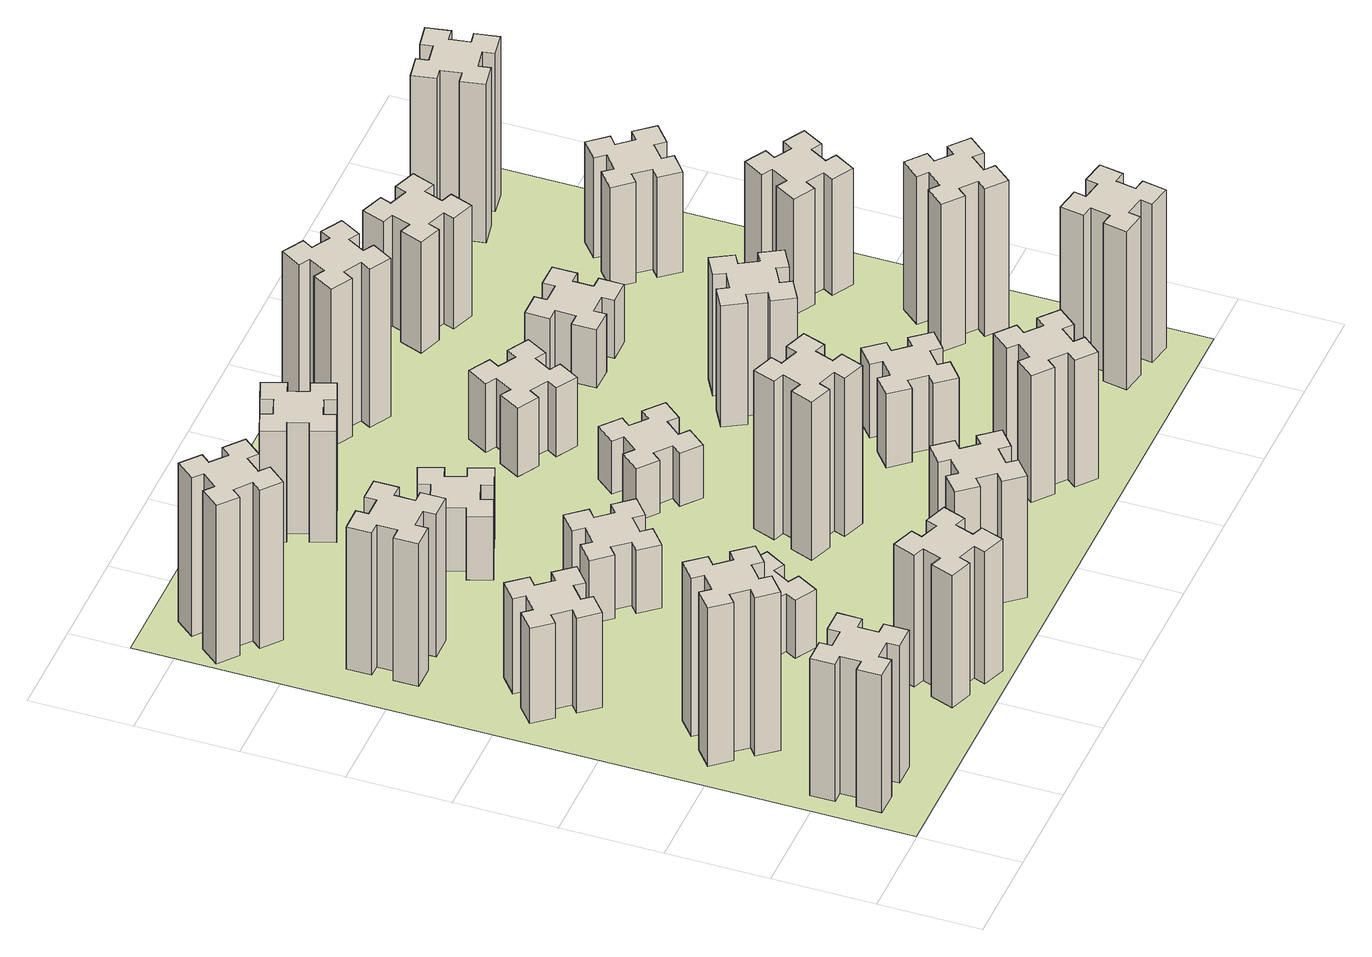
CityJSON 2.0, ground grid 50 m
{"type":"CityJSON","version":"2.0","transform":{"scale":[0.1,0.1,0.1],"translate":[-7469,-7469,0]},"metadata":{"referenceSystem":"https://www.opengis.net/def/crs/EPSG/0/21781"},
"CityObjects":{
"building1":{"type":"Building","attributes":{"class":"1000","function":"1000","usage":"1000","yearOfConstruction":2016,"roofType":"1000","measuredHeight":78,"storeysAboveGround":30,"storeysBelowGround":0},"geometry":[{"type":"Solid","lod":"1","boundaries":[[[[0,1,2,3,4,5,6,7,8,9,10,11,12,13,14,15,16,17,18,19]],[[17,16,20,21]],[[16,15,22,20]],[[15,14,23,22]],[[14,13,24,23]],[[13,12,25,24]],[[12,11,26,25]],[[11,10,27,26]],[[10,9,28,27]],[[9,8,29,28]],[[8,7,30,29]],[[7,6,31,30]],[[6,5,32,31]],[[5,4,33,32]],[[4,3,34,33]],[[3,2,35,34]],[[2,1,36,35]],[[1,0,37,36]],[[0,19,38,37]],[[19,18,39,38]],[[18,17,21,39]],[[24,25,26,27,28,29,30,31,32,33,34,35,36,37,38,39,21,20,22,23]]]]}]},
"building2":{"type":"Building","attributes":{"class":"1000","function":"1000","usage":"1000","yearOfConstruction":2016,"roofType":"1000","measuredHeight":90,"storeysAboveGround":30,"storeysBelowGround":0},"geometry":[{"type":"Solid","lod":"1","boundaries":[[[[40,41,42,43,44,45,46,47,48,49,50,51,52,53,54,55,56,57,58,59]],[[57,56,60,61]],[[56,55,62,60]],[[55,54,63,62]],[[54,53,64,63]],[[53,52,65,64]],[[52,51,66,65]],[[51,50,67,66]],[[50,49,68,67]],[[49,48,69,68]],[[48,47,70,69]],[[47,46,71,70]],[[46,45,72,71]],[[45,44,73,72]],[[44,43,74,73]],[[43,42,75,74]],[[42,41,76,75]],[[41,40,77,76]],[[40,59,78,77]],[[59,58,79,78]],[[58,57,61,79]],[[64,65,66,67,68,69,70,71,72,73,74,75,76,77,78,79,61,60,62,63]]]]}]},
"building3":{"type":"Building","attributes":{"class":"1000","function":"1000","usage":"1000","yearOfConstruction":2016,"roofType":"1000","measuredHeight":54,"storeysAboveGround":30,"storeysBelowGround":0},"geometry":[{"type":"Solid","lod":"1","boundaries":[[[[80,81,82,83,84,85,86,87,88,89,90,91,92,93,94,95,96,97,98,99]],[[97,96,100,101]],[[96,95,102,100]],[[95,94,103,102]],[[94,93,104,103]],[[93,92,105,104]],[[92,91,106,105]],[[91,90,107,106]],[[90,89,108,107]],[[89,88,109,108]],[[88,87,110,109]],[[87,86,111,110]],[[86,85,112,111]],[[85,84,113,112]],[[84,83,114,113]],[[83,82,115,114]],[[82,81,116,115]],[[81,80,117,116]],[[80,99,118,117]],[[99,98,119,118]],[[98,97,101,119]],[[104,105,106,107,108,109,110,111,112,113,114,115,116,117,118,119,101,100,102,103]]]]}]},
"building4":{"type":"Building","attributes":{"class":"1000","function":"1000","usage":"1000","yearOfConstruction":2016,"roofType":"1000","measuredHeight":81,"storeysAboveGround":30,"storeysBelowGround":0},"geometry":[{"type":"Solid","lod":"1","boundaries":[[[[120,121,122,123,124,125,126,127,128,129,130,131,132,133,134,135,136,137,138,139]],[[137,136,140,141]],[[136,135,142,140]],[[135,134,143,142]],[[134,133,144,143]],[[133,132,145,144]],[[132,131,146,145]],[[131,130,147,146]],[[130,129,148,147]],[[129,128,149,148]],[[128,127,150,149]],[[127,126,151,150]],[[126,125,152,151]],[[125,124,153,152]],[[124,123,154,153]],[[123,122,155,154]],[[122,121,156,155]],[[121,120,157,156]],[[120,139,158,157]],[[139,138,159,158]],[[138,137,141,159]],[[144,145,146,147,148,149,150,151,152,153,154,155,156,157,158,159,141,140,142,143]]]]}]},
"building5":{"type":"Building","attributes":{"class":"1000","function":"1000","usage":"1000","yearOfConstruction":2016,"roofType":"1000","measuredHeight":75,"storeysAboveGround":30,"storeysBelowGround":0},"geometry":[{"type":"Solid","lod":"1","boundaries":[[[[160,161,162,163,164,165,166,167,168,169,170,171,172,173,174,175,176,177,178,179]],[[177,176,180,181]],[[176,175,182,180]],[[175,174,183,182]],[[174,173,184,183]],[[173,172,185,184]],[[172,171,186,185]],[[171,170,187,186]],[[170,169,188,187]],[[169,168,189,188]],[[168,167,190,189]],[[167,166,191,190]],[[166,165,192,191]],[[165,164,193,192]],[[164,163,194,193]],[[163,162,195,194]],[[162,161,196,195]],[[161,160,197,196]],[[160,179,198,197]],[[179,178,199,198]],[[178,177,181,199]],[[184,185,186,187,188,189,190,191,192,193,194,195,196,197,198,199,181,180,182,183]]]]}]},
"building6":{"type":"Building","attributes":{"class":"1000","function":"1000","usage":"1000","yearOfConstruction":2016,"roofType":"1000","measuredHeight":90,"storeysAboveGround":30,"storeysBelowGround":0},"geometry":[{"type":"Solid","lod":"1","boundaries":[[[[200,201,202,203,204,205,206,207,208,209,210,211,212,213,214,215,216,217,218,219]],[[217,216,220,221]],[[216,215,222,220]],[[215,214,223,222]],[[214,213,224,223]],[[213,212,225,224]],[[212,211,226,225]],[[211,210,227,226]],[[210,209,228,227]],[[209,208,229,228]],[[208,207,230,229]],[[207,206,231,230]],[[206,205,232,231]],[[205,204,233,232]],[[204,203,234,233]],[[203,202,235,234]],[[202,201,236,235]],[[201,200,237,236]],[[200,219,238,237]],[[219,218,239,238]],[[218,217,221,239]],[[224,225,226,227,228,229,230,231,232,233,234,235,236,237,238,239,221,220,222,223]]]]}]},
"building7":{"type":"Building","attributes":{"class":"1000","function":"1000","usage":"1000","yearOfConstruction":2016,"roofType":"1000","measuredHeight":33,"storeysAboveGround":30,"storeysBelowGround":0},"geometry":[{"type":"Solid","lod":"1","boundaries":[[[[240,241,242,243,244,245,246,247,248,249,250,251,252,253,254,255,256,257,258,259]],[[257,256,260,261]],[[256,255,262,260]],[[255,254,263,262]],[[254,253,264,263]],[[253,252,265,264]],[[252,251,266,265]],[[251,250,267,266]],[[250,249,268,267]],[[249,248,269,268]],[[248,247,270,269]],[[247,246,271,270]],[[246,245,272,271]],[[245,244,273,272]],[[244,243,274,273]],[[243,242,275,274]],[[242,241,276,275]],[[241,240,277,276]],[[240,259,278,277]],[[259,258,279,278]],[[258,257,261,279]],[[264,265,266,267,268,269,270,271,272,273,274,275,276,277,278,279,261,260,262,263]]]]}]},
"building8":{"type":"Building","attributes":{"class":"1000","function":"1000","usage":"1000","yearOfConstruction":2016,"roofType":"1000","measuredHeight":36,"storeysAboveGround":30,"storeysBelowGround":0},"geometry":[{"type":"Solid","lod":"1","boundaries":[[[[280,281,282,283,284,285,286,287,288,289,290,291,292,293,294,295,296,297,298,299]],[[297,296,300,301]],[[296,295,302,300]],[[295,294,303,302]],[[294,293,304,303]],[[293,292,305,304]],[[292,291,306,305]],[[291,290,307,306]],[[290,289,308,307]],[[289,288,309,308]],[[288,287,310,309]],[[287,286,311,310]],[[286,285,312,311]],[[285,284,313,312]],[[284,283,314,313]],[[283,282,315,314]],[[282,281,316,315]],[[281,280,317,316]],[[280,299,318,317]],[[299,298,319,318]],[[298,297,301,319]],[[304,305,306,307,308,309,310,311,312,313,314,315,316,317,318,319,301,300,302,303]]]]}]},
"building9":{"type":"Building","attributes":{"class":"1000","function":"1000","usage":"1000","yearOfConstruction":2016,"roofType":"1000","measuredHeight":69,"storeysAboveGround":30,"storeysBelowGround":0},"geometry":[{"type":"Solid","lod":"1","boundaries":[[[[320,321,322,323,324,325,326,327,328,329,330,331,332,333,334,335,336,337,338,339]],[[337,336,340,341]],[[336,335,342,340]],[[335,334,343,342]],[[334,333,344,343]],[[333,332,345,344]],[[332,331,346,345]],[[331,330,347,346]],[[330,329,348,347]],[[329,328,349,348]],[[328,327,350,349]],[[327,326,351,350]],[[326,325,352,351]],[[325,324,353,352]],[[324,323,354,353]],[[323,322,355,354]],[[322,321,356,355]],[[321,320,357,356]],[[320,339,358,357]],[[339,338,359,358]],[[338,337,341,359]],[[344,345,346,347,348,349,350,351,352,353,354,355,356,357,358,359,341,340,342,343]]]]}]},
"building10":{"type":"Building","attributes":{"class":"1000","function":"1000","usage":"1000","yearOfConstruction":2016,"roofType":"1000","measuredHeight":36,"storeysAboveGround":30,"storeysBelowGround":0},"geometry":[{"type":"Solid","lod":"1","boundaries":[[[[360,361,362,363,364,365,366,367,368,369,370,371,372,373,374,375,376,377,378,379]],[[377,376,380,381]],[[376,375,382,380]],[[375,374,383,382]],[[374,373,384,383]],[[373,372,385,384]],[[372,371,386,385]],[[371,370,387,386]],[[370,369,388,387]],[[369,368,389,388]],[[368,367,390,389]],[[367,366,391,390]],[[366,365,392,391]],[[365,364,393,392]],[[364,363,394,393]],[[363,362,395,394]],[[362,361,396,395]],[[361,360,397,396]],[[360,379,398,397]],[[379,378,399,398]],[[378,377,381,399]],[[384,385,386,387,388,389,390,391,392,393,394,395,396,397,398,399,381,380,382,383]]]]}]},
"building11":{"type":"Building","attributes":{"class":"1000","function":"1000","usage":"1000","yearOfConstruction":2016,"roofType":"1000","measuredHeight":63,"storeysAboveGround":30,"storeysBelowGround":0},"geometry":[{"type":"Solid","lod":"1","boundaries":[[[[400,401,402,403,404,405,406,407,408,409,410,411,412,413,414,415,416,417,418,419]],[[417,416,420,421]],[[416,415,422,420]],[[415,414,423,422]],[[414,413,424,423]],[[413,412,425,424]],[[412,411,426,425]],[[411,410,427,426]],[[410,409,428,427]],[[409,408,429,428]],[[408,407,430,429]],[[407,406,431,430]],[[406,405,432,431]],[[405,404,433,432]],[[404,403,434,433]],[[403,402,435,434]],[[402,401,436,435]],[[401,400,437,436]],[[400,419,438,437]],[[419,418,439,438]],[[418,417,421,439]],[[424,425,426,427,428,429,430,431,432,433,434,435,436,437,438,439,421,420,422,423]]]]}]},
"building12":{"type":"Building","attributes":{"class":"1000","function":"1000","usage":"1000","yearOfConstruction":2016,"roofType":"1000","measuredHeight":90,"storeysAboveGround":30,"storeysBelowGround":0},"geometry":[{"type":"Solid","lod":"1","boundaries":[[[[440,441,442,443,444,445,446,447,448,449,450,451,452,453,454,455,456,457,458,459]],[[457,456,460,461]],[[456,455,462,460]],[[455,454,463,462]],[[454,453,464,463]],[[453,452,465,464]],[[452,451,466,465]],[[451,450,467,466]],[[450,449,468,467]],[[449,448,469,468]],[[448,447,470,469]],[[447,446,471,470]],[[446,445,472,471]],[[445,444,473,472]],[[444,443,474,473]],[[443,442,475,474]],[[442,441,476,475]],[[441,440,477,476]],[[440,459,478,477]],[[459,458,479,478]],[[458,457,461,479]],[[464,465,466,467,468,469,470,471,472,473,474,475,476,477,478,479,461,460,462,463]]]]}]},
"building13":{"type":"Building","attributes":{"class":"1000","function":"1000","usage":"1000","yearOfConstruction":2016,"roofType":"1000","measuredHeight":30,"storeysAboveGround":30,"storeysBelowGround":0},"geometry":[{"type":"Solid","lod":"1","boundaries":[[[[480,481,482,483,484,485,486,487,488,489,490,491,492,493,494,495,496,497,498,499]],[[497,496,500,501]],[[496,495,502,500]],[[495,494,503,502]],[[494,493,504,503]],[[493,492,505,504]],[[492,491,506,505]],[[491,490,507,506]],[[490,489,508,507]],[[489,488,509,508]],[[488,487,510,509]],[[487,486,511,510]],[[486,485,512,511]],[[485,484,513,512]],[[484,483,514,513]],[[483,482,515,514]],[[482,481,516,515]],[[481,480,517,516]],[[480,499,518,517]],[[499,498,519,518]],[[498,497,501,519]],[[504,505,506,507,508,509,510,511,512,513,514,515,516,517,518,519,501,500,502,503]]]]}]},
"building14":{"type":"Building","attributes":{"class":"1000","function":"1000","usage":"1000","yearOfConstruction":2016,"roofType":"1000","measuredHeight":72,"storeysAboveGround":30,"storeysBelowGround":0},"geometry":[{"type":"Solid","lod":"1","boundaries":[[[[520,521,522,523,524,525,526,527,528,529,530,531,532,533,534,535,536,537,538,539]],[[537,536,540,541]],[[536,535,542,540]],[[535,534,543,542]],[[534,533,544,543]],[[533,532,545,544]],[[532,531,546,545]],[[531,530,547,546]],[[530,529,548,547]],[[529,528,549,548]],[[528,527,550,549]],[[527,526,551,550]],[[526,525,552,551]],[[525,524,553,552]],[[524,523,554,553]],[[523,522,555,554]],[[522,521,556,555]],[[521,520,557,556]],[[520,539,558,557]],[[539,538,559,558]],[[538,537,541,559]],[[544,545,546,547,548,549,550,551,552,553,554,555,556,557,558,559,541,540,542,543]]]]}]},
"building15":{"type":"Building","attributes":{"class":"1000","function":"1000","usage":"1000","yearOfConstruction":2016,"roofType":"1000","measuredHeight":39,"storeysAboveGround":30,"storeysBelowGround":0},"geometry":[{"type":"Solid","lod":"1","boundaries":[[[[560,561,562,563,564,565,566,567,568,569,570,571,572,573,574,575,576,577,578,579]],[[577,576,580,581]],[[576,575,582,580]],[[575,574,583,582]],[[574,573,584,583]],[[573,572,585,584]],[[572,571,586,585]],[[571,570,587,586]],[[570,569,588,587]],[[569,568,589,588]],[[568,567,590,589]],[[567,566,591,590]],[[566,565,592,591]],[[565,564,593,592]],[[564,563,594,593]],[[563,562,595,594]],[[562,561,596,595]],[[561,560,597,596]],[[560,579,598,597]],[[579,578,599,598]],[[578,577,581,599]],[[584,585,586,587,588,589,590,591,592,593,594,595,596,597,598,599,581,580,582,583]]]]}]},
"building16":{"type":"Building","attributes":{"class":"1000","function":"1000","usage":"1000","yearOfConstruction":2016,"roofType":"1000","measuredHeight":90,"storeysAboveGround":30,"storeysBelowGround":0},"geometry":[{"type":"Solid","lod":"1","boundaries":[[[[600,601,602,603,604,605,606,607,608,609,610,611,612,613,614,615,616,617,618,619]],[[617,616,620,621]],[[616,615,622,620]],[[615,614,623,622]],[[614,613,624,623]],[[613,612,625,624]],[[612,611,626,625]],[[611,610,627,626]],[[610,609,628,627]],[[609,608,629,628]],[[608,607,630,629]],[[607,606,631,630]],[[606,605,632,631]],[[605,604,633,632]],[[604,603,634,633]],[[603,602,635,634]],[[602,601,636,635]],[[601,600,637,636]],[[600,619,638,637]],[[619,618,639,638]],[[618,617,621,639]],[[624,625,626,627,628,629,630,631,632,633,634,635,636,637,638,639,621,620,622,623]]]]}]},
"building17":{"type":"Building","attributes":{"class":"1000","function":"1000","usage":"1000","yearOfConstruction":2016,"roofType":"1000","measuredHeight":42,"storeysAboveGround":30,"storeysBelowGround":0},"geometry":[{"type":"Solid","lod":"1","boundaries":[[[[640,641,642,643,644,645,646,647,648,649,650,651,652,653,654,655,656,657,658,659]],[[657,656,660,661]],[[656,655,662,660]],[[655,654,663,662]],[[654,653,664,663]],[[653,652,665,664]],[[652,651,666,665]],[[651,650,667,666]],[[650,649,668,667]],[[649,648,669,668]],[[648,647,670,669]],[[647,646,671,670]],[[646,645,672,671]],[[645,644,673,672]],[[644,643,674,673]],[[643,642,675,674]],[[642,641,676,675]],[[641,640,677,676]],[[640,659,678,677]],[[659,658,679,678]],[[658,657,661,679]],[[664,665,666,667,668,669,670,671,672,673,674,675,676,677,678,679,661,660,662,663]]]]}]},
"building18":{"type":"Building","attributes":{"class":"1000","function":"1000","usage":"1000","yearOfConstruction":2016,"roofType":"1000","measuredHeight":69,"storeysAboveGround":30,"storeysBelowGround":0},"geometry":[{"type":"Solid","lod":"1","boundaries":[[[[680,681,682,683,684,685,686,687,688,689,690,691,692,693,694,695,696,697,698,699]],[[697,696,700,701]],[[696,695,702,700]],[[695,694,703,702]],[[694,693,704,703]],[[693,692,705,704]],[[692,691,706,705]],[[691,690,707,706]],[[690,689,708,707]],[[689,688,709,708]],[[688,687,710,709]],[[687,686,711,710]],[[686,685,712,711]],[[685,684,713,712]],[[684,683,714,713]],[[683,682,715,714]],[[682,681,716,715]],[[681,680,717,716]],[[680,699,718,717]],[[699,698,719,718]],[[698,697,701,719]],[[704,705,706,707,708,709,710,711,712,713,714,715,716,717,718,719,701,700,702,703]]]]}]},
"building19":{"type":"Building","attributes":{"class":"1000","function":"1000","usage":"1000","yearOfConstruction":2016,"roofType":"1000","measuredHeight":33,"storeysAboveGround":30,"storeysBelowGround":0},"geometry":[{"type":"Solid","lod":"1","boundaries":[[[[720,721,722,723,724,725,726,727,728,729,730,731,732,733,734,735,736,737,738,739]],[[737,736,740,741]],[[736,735,742,740]],[[735,734,743,742]],[[734,733,744,743]],[[733,732,745,744]],[[732,731,746,745]],[[731,730,747,746]],[[730,729,748,747]],[[729,728,749,748]],[[728,727,750,749]],[[727,726,751,750]],[[726,725,752,751]],[[725,724,753,752]],[[724,723,754,753]],[[723,722,755,754]],[[722,721,756,755]],[[721,720,757,756]],[[720,739,758,757]],[[739,738,759,758]],[[738,737,741,759]],[[744,745,746,747,748,749,750,751,752,753,754,755,756,757,758,759,741,740,742,743]]]]}]},
"building20":{"type":"Building","attributes":{"class":"1000","function":"1000","usage":"1000","yearOfConstruction":2016,"roofType":"1000","measuredHeight":90,"storeysAboveGround":30,"storeysBelowGround":0},"geometry":[{"type":"Solid","lod":"1","boundaries":[[[[760,761,762,763,764,765,766,767,768,769,770,771,772,773,774,775,776,777,778,779]],[[777,776,780,781]],[[776,775,782,780]],[[775,774,783,782]],[[774,773,784,783]],[[773,772,785,784]],[[772,771,786,785]],[[771,770,787,786]],[[770,769,788,787]],[[769,768,789,788]],[[768,767,790,789]],[[767,766,791,790]],[[766,765,792,791]],[[765,764,793,792]],[[764,763,794,793]],[[763,762,795,794]],[[762,761,796,795]],[[761,760,797,796]],[[760,779,798,797]],[[779,778,799,798]],[[778,777,781,799]],[[784,785,786,787,788,789,790,791,792,793,794,795,796,797,798,799,781,780,782,783]]]]}]},
"building21":{"type":"Building","attributes":{"class":"1000","function":"1000","usage":"1000","yearOfConstruction":2016,"roofType":"1000","measuredHeight":63,"storeysAboveGround":30,"storeysBelowGround":0},"geometry":[{"type":"Solid","lod":"1","boundaries":[[[[800,801,802,803,804,805,806,807,808,809,810,811,812,813,814,815,816,817,818,819]],[[817,816,820,821]],[[816,815,822,820]],[[815,814,823,822]],[[814,813,824,823]],[[813,812,825,824]],[[812,811,826,825]],[[811,810,827,826]],[[810,809,828,827]],[[809,808,829,828]],[[808,807,830,829]],[[807,806,831,830]],[[806,805,832,831]],[[805,804,833,832]],[[804,803,834,833]],[[803,802,835,834]],[[802,801,836,835]],[[801,800,837,836]],[[800,819,838,837]],[[819,818,839,838]],[[818,817,821,839]],[[824,825,826,827,828,829,830,831,832,833,834,835,836,837,838,839,821,820,822,823]]]]}]},
"building22":{"type":"Building","attributes":{"class":"1000","function":"1000","usage":"1000","yearOfConstruction":2016,"roofType":"1000","measuredHeight":84,"storeysAboveGround":30,"storeysBelowGround":0},"geometry":[{"type":"Solid","lod":"1","boundaries":[[[[840,841,842,843,844,845,846,847,848,849,850,851,852,853,854,855,856,857,858,859]],[[857,856,860,861]],[[856,855,862,860]],[[855,854,863,862]],[[854,853,864,863]],[[853,852,865,864]],[[852,851,866,865]],[[851,850,867,866]],[[850,849,868,867]],[[849,848,869,868]],[[848,847,870,869]],[[847,846,871,870]],[[846,845,872,871]],[[845,844,873,872]],[[844,843,874,873]],[[843,842,875,874]],[[842,841,876,875]],[[841,840,877,876]],[[840,859,878,877]],[[859,858,879,878]],[[858,857,861,879]],[[864,865,866,867,868,869,870,871,872,873,874,875,876,877,878,879,861,860,862,863]]]]}]},
"building23":{"type":"Building","attributes":{"class":"1000","function":"1000","usage":"1000","yearOfConstruction":2016,"roofType":"1000","measuredHeight":66,"storeysAboveGround":30,"storeysBelowGround":0},"geometry":[{"type":"Solid","lod":"1","boundaries":[[[[880,881,882,883,884,885,886,887,888,889,890,891,892,893,894,895,896,897,898,899]],[[897,896,900,901]],[[896,895,902,900]],[[895,894,903,902]],[[894,893,904,903]],[[893,892,905,904]],[[892,891,906,905]],[[891,890,907,906]],[[890,889,908,907]],[[889,888,909,908]],[[888,887,910,909]],[[887,886,911,910]],[[886,885,912,911]],[[885,884,913,912]],[[884,883,914,913]],[[883,882,915,914]],[[882,881,916,915]],[[881,880,917,916]],[[880,899,918,917]],[[899,898,919,918]],[[898,897,901,919]],[[904,905,906,907,908,909,910,911,912,913,914,915,916,917,918,919,901,900,902,903]]]]}]},
"building24":{"type":"Building","attributes":{"class":"1000","function":"1000","usage":"1000","yearOfConstruction":2016,"roofType":"1000","measuredHeight":57,"storeysAboveGround":30,"storeysBelowGround":0},"geometry":[{"type":"Solid","lod":"1","boundaries":[[[[920,921,922,923,924,925,926,927,928,929,930,931,932,933,934,935,936,937,938,939]],[[937,936,940,941]],[[936,935,942,940]],[[935,934,943,942]],[[934,933,944,943]],[[933,932,945,944]],[[932,931,946,945]],[[931,930,947,946]],[[930,929,948,947]],[[929,928,949,948]],[[928,927,950,949]],[[927,926,951,950]],[[926,925,952,951]],[[925,924,953,952]],[[924,923,954,953]],[[923,922,955,954]],[[922,921,956,955]],[[921,920,957,956]],[[920,939,958,957]],[[939,938,959,958]],[[938,937,941,959]],[[944,945,946,947,948,949,950,951,952,953,954,955,956,957,958,959,941,940,942,943]]]]}]},
"building25":{"type":"Building","attributes":{"class":"1000","function":"1000","usage":"1000","yearOfConstruction":2016,"roofType":"1000","measuredHeight":90,"storeysAboveGround":30,"storeysBelowGround":0},"geometry":[{"type":"Solid","lod":"1","boundaries":[[[[960,961,962,963,964,965,966,967,968,969,970,971,972,973,974,975,976,977,978,979]],[[977,976,980,981]],[[976,975,982,980]],[[975,974,983,982]],[[974,973,984,983]],[[973,972,985,984]],[[972,971,986,985]],[[971,970,987,986]],[[970,969,988,987]],[[969,968,989,988]],[[968,967,990,989]],[[967,966,991,990]],[[966,965,992,991]],[[965,964,993,992]],[[964,963,994,993]],[[963,962,995,994]],[[962,961,996,995]],[[961,960,997,996]],[[960,979,998,997]],[[979,978,999,998]],[[978,977,981,999]],[[984,985,986,987,988,989,990,991,992,993,994,995,996,997,998,999,981,980,982,983]]]]}]},
"landuse1":{"type":"LandUse","attributes":{"name":"plot1","function":"1010"},"geometry":[{"type":"MultiSurface","lod":"1","boundaries":[[[1000,1001,1002,1003]]]}]}
},
"vertices":[
[165,425,0],[165,325,0],[105,325,0],[105,205,0],[225,205,0],[225,265,0],[325,265,0],[325,205,0],[445,205,0],[445,325,0],[385,325,0],[385,425,0],[445,425,0],[445,545,0],[325,545,0],[325,485,0],[225,485,0],[225,545,0],[105,545,0],[105,425,0],[225,485,780],[225,545,780],[325,485,780],[325,545,780],[445,545,780],[445,425,780],[385,425,780],[385,325,780],[445,325,780],[445,205,780],[325,205,780],[325,265,780],[225,265,780],[225,205,780],[105,205,780],[105,325,780],[165,325,780],[165,425,780],[105,425,780],[105,545,780],
[492,1048,0],[427,1124,0],[473,1163,0],[396,1255,0],[304,1178,0],[343,1132,0],[266,1067,0],[228,1113,0],[136,1036,0],[213,944,0],[259,983,0],[323,906,0],[277,868,0],[354,776,0],[446,853,0],[408,899,0],[484,963,0],[523,917,0],[615,994,0],[538,1086,0],[484,963,900],[523,917,900],[408,899,900],[446,853,900],[354,776,900],[277,868,900],[323,906,900],[259,983,900],[213,944,900],[136,1036,900],[228,1113,900],[266,1067,900],[343,1132,900],[304,1178,900],[396,1255,900],[473,1163,900],[427,1124,900],[492,1048,900],[538,1086,900],[615,994,900],
[492,1888,0],[427,1964,0],[473,2003,0],[396,2095,0],[304,2018,0],[343,1972,0],[266,1907,0],[228,1953,0],[136,1876,0],[213,1784,0],[259,1823,0],[323,1746,0],[277,1708,0],[354,1616,0],[446,1693,0],[408,1739,0],[484,1803,0],[523,1757,0],[615,1834,0],[538,1926,0],[484,1803,540],[523,1757,540],[408,1739,540],[446,1693,540],[354,1616,540],[277,1708,540],[323,1746,540],[259,1823,540],[213,1784,540],[136,1876,540],[228,1953,540],[266,1907,540],[343,1972,540],[304,2018,540],[396,2095,540],[473,2003,540],[427,1964,540],[492,1888,540],[538,1926,540],[615,1834,540],
[485,2545,0],[485,2645,0],[545,2645,0],[545,2765,0],[425,2765,0],[425,2705,0],[325,2705,0],[325,2765,0],[205,2765,0],[205,2645,0],[265,2645,0],[265,2545,0],[205,2545,0],[205,2425,0],[325,2425,0],[325,2485,0],[425,2485,0],[425,2425,0],[545,2425,0],[545,2545,0],[425,2485,810],[425,2425,810],[325,2485,810],[325,2425,810],[205,2425,810],[205,2545,810],[265,2545,810],[265,2645,810],[205,2645,810],[205,2765,810],[325,2765,810],[325,2705,810],[425,2705,810],[425,2765,810],[545,2765,810],[545,2645,810],[485,2645,810],[485,2545,810],[545,2545,810],[545,2425,810],
[1029,360,0],[995,266,0],[939,287,0],[897,174,0],[1010,133,0],[1031,189,0],[1125,155,0],[1104,99,0],[1217,57,0],[1258,170,0],[1202,191,0],[1236,285,0],[1292,264,0],[1333,377,0],[1220,418,0],[1200,362,0],[1106,396,0],[1127,452,0],[1014,493,0],[973,380,0],[1106,396,750],[1127,452,750],[1200,362,750],[1220,418,750],[1333,377,750],[1292,264,750],[1236,285,750],[1202,191,750],[1258,170,750],[1217,57,750],[1104,99,750],[1125,155,750],[1031,189,750],[1010,133,750],[897,174,750],[939,287,750],[995,266,750],[1029,360,750],[973,380,750],[1014,493,750],
[384,3387,0],[308,3452,0],[346,3498,0],[254,3575,0],[177,3483,0],[223,3444,0],[159,3368,0],[113,3406,0],[36,3314,0],[128,3237,0],[166,3283,0],[243,3219,0],[204,3173,0],[296,3096,0],[373,3188,0],[327,3226,0],[392,3303,0],[438,3264,0],[515,3356,0],[423,3433,0],[392,3303,900],[438,3264,900],[327,3226,900],[373,3188,900],[296,3096,900],[204,3173,900],[243,3219,900],[166,3283,900],[128,3237,900],[36,3314,900],[113,3406,900],[159,3368,900],[223,3444,900],[177,3483,900],[254,3575,900],[346,3498,900],[308,3452,900],[384,3387,900],[423,3433,900],[515,3356,900],
[1086,1017,0],[1136,1104,0],[1188,1074,0],[1248,1178,0],[1144,1238,0],[1114,1186,0],[1027,1236,0],[1057,1288,0],[953,1348,0],[893,1244,0],[945,1214,0],[895,1127,0],[843,1157,0],[783,1053,0],[887,993,0],[917,1045,0],[1004,995,0],[974,943,0],[1078,883,0],[1138,987,0],[1004,995,330],[974,943,330],[917,1045,330],[887,993,330],[783,1053,330],[843,1157,330],[895,1127,330],[945,1214,330],[893,1244,330],[953,1348,330],[1057,1288,330],[1027,1236,330],[1114,1186,330],[1144,1238,330],[1248,1178,330],[1188,1074,330],[1136,1104,330],[1086,1017,330],[1138,987,330],[1078,883,330],
[1083,1972,0],[1006,1907,0],[968,1953,0],[876,1876,0],[953,1784,0],[999,1823,0],[1063,1746,0],[1017,1708,0],[1094,1616,0],[1186,1693,0],[1148,1739,0],[1224,1803,0],[1263,1757,0],[1355,1834,0],[1278,1926,0],[1232,1888,0],[1167,1964,0],[1213,2003,0],[1136,2095,0],[1044,2018,0],[1167,1964,360],[1213,2003,360],[1232,1888,360],[1278,1926,360],[1355,1834,360],[1263,1757,360],[1224,1803,360],[1148,1739,360],[1186,1693,360],[1094,1616,360],[1017,1708,360],[1063,1746,360],[999,1823,360],[953,1784,360],[876,1876,360],[968,1953,360],[1006,1907,360],[1083,1972,360],[1044,2018,360],[1136,2095,360],
[1639,343,0],[1703,266,0],[1657,228,0],[1734,136,0],[1826,213,0],[1788,259,0],[1864,323,0],[1903,277,0],[1995,354,0],[1918,446,0],[1872,408,0],[1807,484,0],[1853,523,0],[1776,615,0],[1684,538,0],[1723,492,0],[1646,427,0],[1608,473,0],[1516,396,0],[1593,304,0],[1646,427,690],[1608,473,690],[1723,492,690],[1684,538,690],[1776,615,690],[1853,523,690],[1807,484,690],[1872,408,690],[1918,446,690],[1995,354,690],[1903,277,690],[1864,323,690],[1788,259,690],[1826,213,690],[1734,136,690],[1657,228,690],[1703,266,690],[1639,343,690],[1593,304,690],[1516,396,690],
[1106,2475,0],[1200,2509,0],[1220,2453,0],[1333,2494,0],[1292,2607,0],[1236,2586,0],[1202,2680,0],[1258,2700,0],[1217,2813,0],[1104,2772,0],[1125,2716,0],[1031,2682,0],[1010,2738,0],[897,2697,0],[939,2584,0],[995,2605,0],[1029,2511,0],[973,2490,0],[1014,2377,0],[1127,2419,0],[1029,2511,360],[973,2490,360],[995,2605,360],[939,2584,360],[897,2697,360],[1010,2738,360],[1031,2682,360],[1125,2716,360],[1104,2772,360],[1217,2813,360],[1258,2700,360],[1202,2680,360],[1236,2586,360],[1292,2607,360],[1333,2494,360],[1220,2453,360],[1200,2509,360],[1106,2475,360],[1127,2419,360],[1014,2377,360],
[1125,3456,0],[1031,3422,0],[1010,3478,0],[897,3437,0],[939,3324,0],[995,3345,0],[1029,3251,0],[973,3230,0],[1014,3117,0],[1127,3159,0],[1106,3215,0],[1200,3249,0],[1220,3193,0],[1333,3234,0],[1292,3347,0],[1236,3326,0],[1202,3420,0],[1258,3440,0],[1217,3553,0],[1104,3512,0],[1202,3420,630],[1258,3440,630],[1236,3326,630],[1292,3347,630],[1333,3234,630],[1220,3193,630],[1200,3249,630],[1106,3215,630],[1127,3159,630],[1014,3117,630],[973,3230,630],[1029,3251,630],[995,3345,630],[939,3324,630],[897,3437,630],[1010,3478,630],[1031,3422,630],[1125,3456,630],[1104,3512,630],[1217,3553,630],
[1769,1300,0],[1735,1206,0],[1679,1227,0],[1637,1114,0],[1750,1073,0],[1771,1129,0],[1865,1095,0],[1844,1039,0],[1957,997,0],[1998,1110,0],[1942,1131,0],[1976,1225,0],[2032,1204,0],[2073,1317,0],[1960,1358,0],[1940,1302,0],[1846,1336,0],[1867,1392,0],[1754,1433,0],[1713,1320,0],[1846,1336,900],[1867,1392,900],[1940,1302,900],[1960,1358,900],[2073,1317,900],[2032,1204,900],[1976,1225,900],[1942,1131,900],[1998,1110,900],[1957,997,900],[1844,1039,900],[1865,1095,900],[1771,1129,900],[1750,1073,900],[1637,1114,900],[1679,1227,900],[1735,1206,900],[1769,1300,900],[1713,1320,900],[1754,1433,900],
[1746,1903,0],[1823,1839,0],[1784,1793,0],[1876,1716,0],[1953,1808,0],[1907,1846,0],[1972,1923,0],[2018,1884,0],[2095,1976,0],[2003,2053,0],[1964,2007,0],[1888,2072,0],[1926,2118,0],[1834,2195,0],[1757,2103,0],[1803,2064,0],[1739,1988,0],[1693,2026,0],[1616,1934,0],[1708,1857,0],[1739,1988,300],[1693,2026,300],[1803,2064,300],[1757,2103,300],[1834,2195,300],[1926,2118,300],[1888,2072,300],[1964,2007,300],[2003,2053,300],[2095,1976,300],[2018,1884,300],[1972,1923,300],[1907,1846,300],[1953,1808,300],[1876,1716,300],[1784,1793,300],[1823,1839,300],[1746,1903,300],[1708,1857,300],[1616,1934,300],
[2486,323,0],[2563,259,0],[2524,213,0],[2616,136,0],[2693,228,0],[2647,266,0],[2712,343,0],[2758,304,0],[2835,396,0],[2743,473,0],[2704,427,0],[2628,492,0],[2666,538,0],[2574,615,0],[2497,523,0],[2543,484,0],[2479,408,0],[2433,446,0],[2356,354,0],[2448,277,0],[2479,408,720],[2433,446,720],[2543,484,720],[2497,523,720],[2574,615,720],[2666,538,720],[2628,492,720],[2704,427,720],[2743,473,720],[2835,396,720],[2758,304,720],[2712,343,720],[2647,266,720],[2693,228,720],[2616,136,720],[2524,213,720],[2563,259,720],[2486,323,720],[2448,277,720],[2356,354,720],
[2026,2497,0],[2076,2584,0],[2128,2554,0],[2188,2658,0],[2084,2718,0],[2054,2666,0],[1967,2716,0],[1997,2768,0],[1893,2828,0],[1833,2724,0],[1885,2694,0],[1835,2607,0],[1783,2637,0],[1723,2533,0],[1827,2473,0],[1857,2525,0],[1944,2475,0],[1914,2423,0],[2018,2363,0],[2078,2467,0],[1944,2475,390],[1914,2423,390],[1857,2525,390],[1827,2473,390],[1723,2533,390],[1783,2637,390],[1835,2607,390],[1885,2694,390],[1833,2724,390],[1893,2828,390],[1997,2768,390],[1967,2716,390],[2054,2666,390],[2084,2718,390],[2188,2658,390],[2128,2554,390],[2076,2584,390],[2026,2497,390],[2078,2467,390],[2018,2363,390],
[1757,3365,0],[1844,3315,0],[1814,3263,0],[1918,3203,0],[1978,3307,0],[1926,3337,0],[1976,3424,0],[2028,3394,0],[2088,3498,0],[1984,3558,0],[1954,3506,0],[1867,3556,0],[1897,3608,0],[1793,3668,0],[1733,3564,0],[1785,3534,0],[1735,3447,0],[1683,3477,0],[1623,3373,0],[1727,3313,0],[1735,3447,900],[1683,3477,900],[1785,3534,900],[1733,3564,900],[1793,3668,900],[1897,3608,900],[1867,3556,900],[1954,3506,900],[1984,3558,900],[2088,3498,900],[2028,3394,900],[1976,3424,900],[1926,3337,900],[1978,3307,900],[1918,3203,900],[1814,3263,900],[1844,3315,900],[1757,3365,900],[1727,3313,900],[1623,3373,900],
[2563,1132,0],[2486,1067,0],[2448,1113,0],[2356,1036,0],[2433,944,0],[2479,983,0],[2543,906,0],[2497,868,0],[2574,776,0],[2666,853,0],[2628,899,0],[2704,963,0],[2743,917,0],[2835,994,0],[2758,1086,0],[2712,1048,0],[2647,1124,0],[2693,1163,0],[2616,1255,0],[2524,1178,0],[2647,1124,420],[2693,1163,420],[2712,1048,420],[2758,1086,420],[2835,994,420],[2743,917,420],[2704,963,420],[2628,899,420],[2666,853,420],[2574,776,420],[2497,868,420],[2543,906,420],[2479,983,420],[2433,944,420],[2356,1036,420],[2448,1113,420],[2486,1067,420],[2563,1132,420],[2524,1178,420],[2616,1255,420],
[2475,1744,0],[2525,1657,0],[2473,1627,0],[2533,1523,0],[2637,1583,0],[2607,1635,0],[2694,1685,0],[2724,1633,0],[2828,1693,0],[2768,1797,0],[2716,1767,0],[2666,1854,0],[2718,1884,0],[2658,1988,0],[2554,1928,0],[2584,1876,0],[2497,1826,0],[2467,1878,0],[2363,1818,0],[2423,1714,0],[2497,1826,690],[2467,1878,690],[2584,1876,690],[2554,1928,690],[2658,1988,690],[2718,1884,690],[2666,1854,690],[2716,1767,690],[2768,1797,690],[2828,1693,690],[2724,1633,690],[2694,1685,690],[2607,1635,690],[2637,1583,690],[2533,1523,690],[2473,1627,690],[2525,1657,690],[2475,1744,690],[2423,1714,690],[2363,1818,690],
[2705,2545,0],[2705,2645,0],[2765,2645,0],[2765,2765,0],[2645,2765,0],[2645,2705,0],[2545,2705,0],[2545,2765,0],[2425,2765,0],[2425,2645,0],[2485,2645,0],[2485,2545,0],[2425,2545,0],[2425,2425,0],[2545,2425,0],[2545,2485,0],[2645,2485,0],[2645,2425,0],[2765,2425,0],[2765,2545,0],[2645,2485,330],[2645,2425,330],[2545,2485,330],[2545,2425,330],[2425,2425,330],[2425,2545,330],[2485,2545,330],[2485,2645,330],[2425,2645,330],[2425,2765,330],[2545,2765,330],[2545,2705,330],[2645,2705,330],[2645,2765,330],[2765,2765,330],[2765,2645,330],[2705,2645,330],[2705,2545,330],[2765,2545,330],[2765,2425,330],
[3504,475,0],[3405,492,0],[3416,551,0],[3297,572,0],[3277,454,0],[3336,444,0],[3318,345,0],[3259,356,0],[3238,237,0],[3357,217,0],[3367,276,0],[3465,258,0],[3455,199,0],[3573,178,0],[3594,297,0],[3535,307,0],[3552,405,0],[3611,395,0],[3632,513,0],[3514,534,0],[3552,405,900],[3611,395,900],[3535,307,900],[3594,297,900],[3573,178,900],[3455,199,900],[3465,258,900],[3367,276,900],[3357,217,900],[3238,237,900],[3259,356,900],[3318,345,900],[3336,444,900],[3277,454,900],[3297,572,900],[3416,551,900],[3405,492,900],[3504,475,900],[3514,534,900],[3632,513,900],
[2682,3251,0],[2716,3345,0],[2772,3324,0],[2813,3437,0],[2700,3478,0],[2680,3422,0],[2586,3456,0],[2607,3512,0],[2494,3553,0],[2453,3440,0],[2509,3420,0],[2475,3326,0],[2419,3347,0],[2377,3234,0],[2490,3193,0],[2511,3249,0],[2605,3215,0],[2584,3159,0],[2697,3117,0],[2738,3230,0],[2605,3215,630],[2584,3159,630],[2511,3249,630],[2490,3193,630],[2377,3234,630],[2419,3347,630],[2475,3326,630],[2509,3420,630],[2453,3440,630],[2494,3553,630],[2607,3512,630],[2586,3456,630],[2680,3422,630],[2700,3478,630],[2813,3437,630],[2772,3324,630],[2716,3345,630],[2682,3251,630],[2738,3230,630],[2697,3117,630],
[3487,1006,0],[3552,1083,0],[3598,1044,0],[3675,1136,0],[3583,1213,0],[3544,1167,0],[3468,1232,0],[3506,1278,0],[3414,1355,0],[3337,1263,0],[3383,1224,0],[3319,1148,0],[3273,1186,0],[3196,1094,0],[3288,1017,0],[3326,1063,0],[3403,999,0],[3364,953,0],[3456,876,0],[3533,968,0],[3403,999,840],[3364,953,840],[3326,1063,840],[3288,1017,840],[3196,1094,840],[3273,1186,840],[3319,1148,840],[3383,1224,840],[3337,1263,840],[3414,1355,840],[3506,1278,840],[3468,1232,840],[3544,1167,840],[3583,1213,840],[3675,1136,840],[3598,1044,840],[3552,1083,840],[3487,1006,840],[3533,968,840],[3456,876,840],
[3506,1757,0],[3556,1844,0],[3608,1814,0],[3668,1918,0],[3564,1978,0],[3534,1926,0],[3447,1976,0],[3477,2028,0],[3373,2088,0],[3313,1984,0],[3365,1954,0],[3315,1867,0],[3263,1897,0],[3203,1793,0],[3307,1733,0],[3337,1785,0],[3424,1735,0],[3394,1683,0],[3498,1623,0],[3558,1727,0],[3424,1735,660],[3394,1683,660],[3337,1785,660],[3307,1733,660],[3203,1793,660],[3263,1897,660],[3315,1867,660],[3365,1954,660],[3313,1984,660],[3373,2088,660],[3477,2028,660],[3447,1976,660],[3534,1926,660],[3564,1978,660],[3668,1918,660],[3608,1814,660],[3556,1844,660],[3506,1757,660],[3558,1727,660],[3498,1623,660],
[3219,2563,0],[3283,2486,0],[3237,2448,0],[3314,2356,0],[3406,2433,0],[3368,2479,0],[3444,2543,0],[3483,2497,0],[3575,2574,0],[3498,2666,0],[3452,2628,0],[3387,2704,0],[3433,2743,0],[3356,2835,0],[3264,2758,0],[3303,2712,0],[3226,2647,0],[3188,2693,0],[3096,2616,0],[3173,2524,0],[3226,2647,570],[3188,2693,570],[3303,2712,570],[3264,2758,570],[3356,2835,570],[3433,2743,570],[3387,2704,570],[3452,2628,570],[3498,2666,570],[3575,2574,570],[3483,2497,570],[3444,2543,570],[3368,2479,570],[3406,2433,570],[3314,2356,570],[3237,2448,570],[3283,2486,570],[3219,2563,570],[3173,2524,570],[3096,2616,570],
[3218,3465,0],[3236,3367,0],[3177,3357,0],[3197,3238,0],[3316,3259,0],[3305,3318,0],[3404,3336,0],[3414,3277,0],[3532,3297,0],[3511,3416,0],[3452,3405,0],[3435,3504,0],[3494,3514,0],[3473,3632,0],[3355,3611,0],[3365,3552,0],[3267,3535,0],[3257,3594,0],[3138,3573,0],[3159,3455,0],[3267,3535,900],[3257,3594,900],[3365,3552,900],[3355,3611,900],[3473,3632,900],[3494,3514,900],[3435,3504,900],[3452,3405,900],[3511,3416,900],[3532,3297,900],[3414,3277,900],[3404,3336,900],[3305,3318,900],[3316,3259,900],[3197,3238,900],[3177,3357,900],[3236,3367,900],[3218,3465,900],[3159,3455,900],[3138,3573,900],
[5,3705,0],[3705,3705,0],[3705,5,0],[5,5,0]
]}
